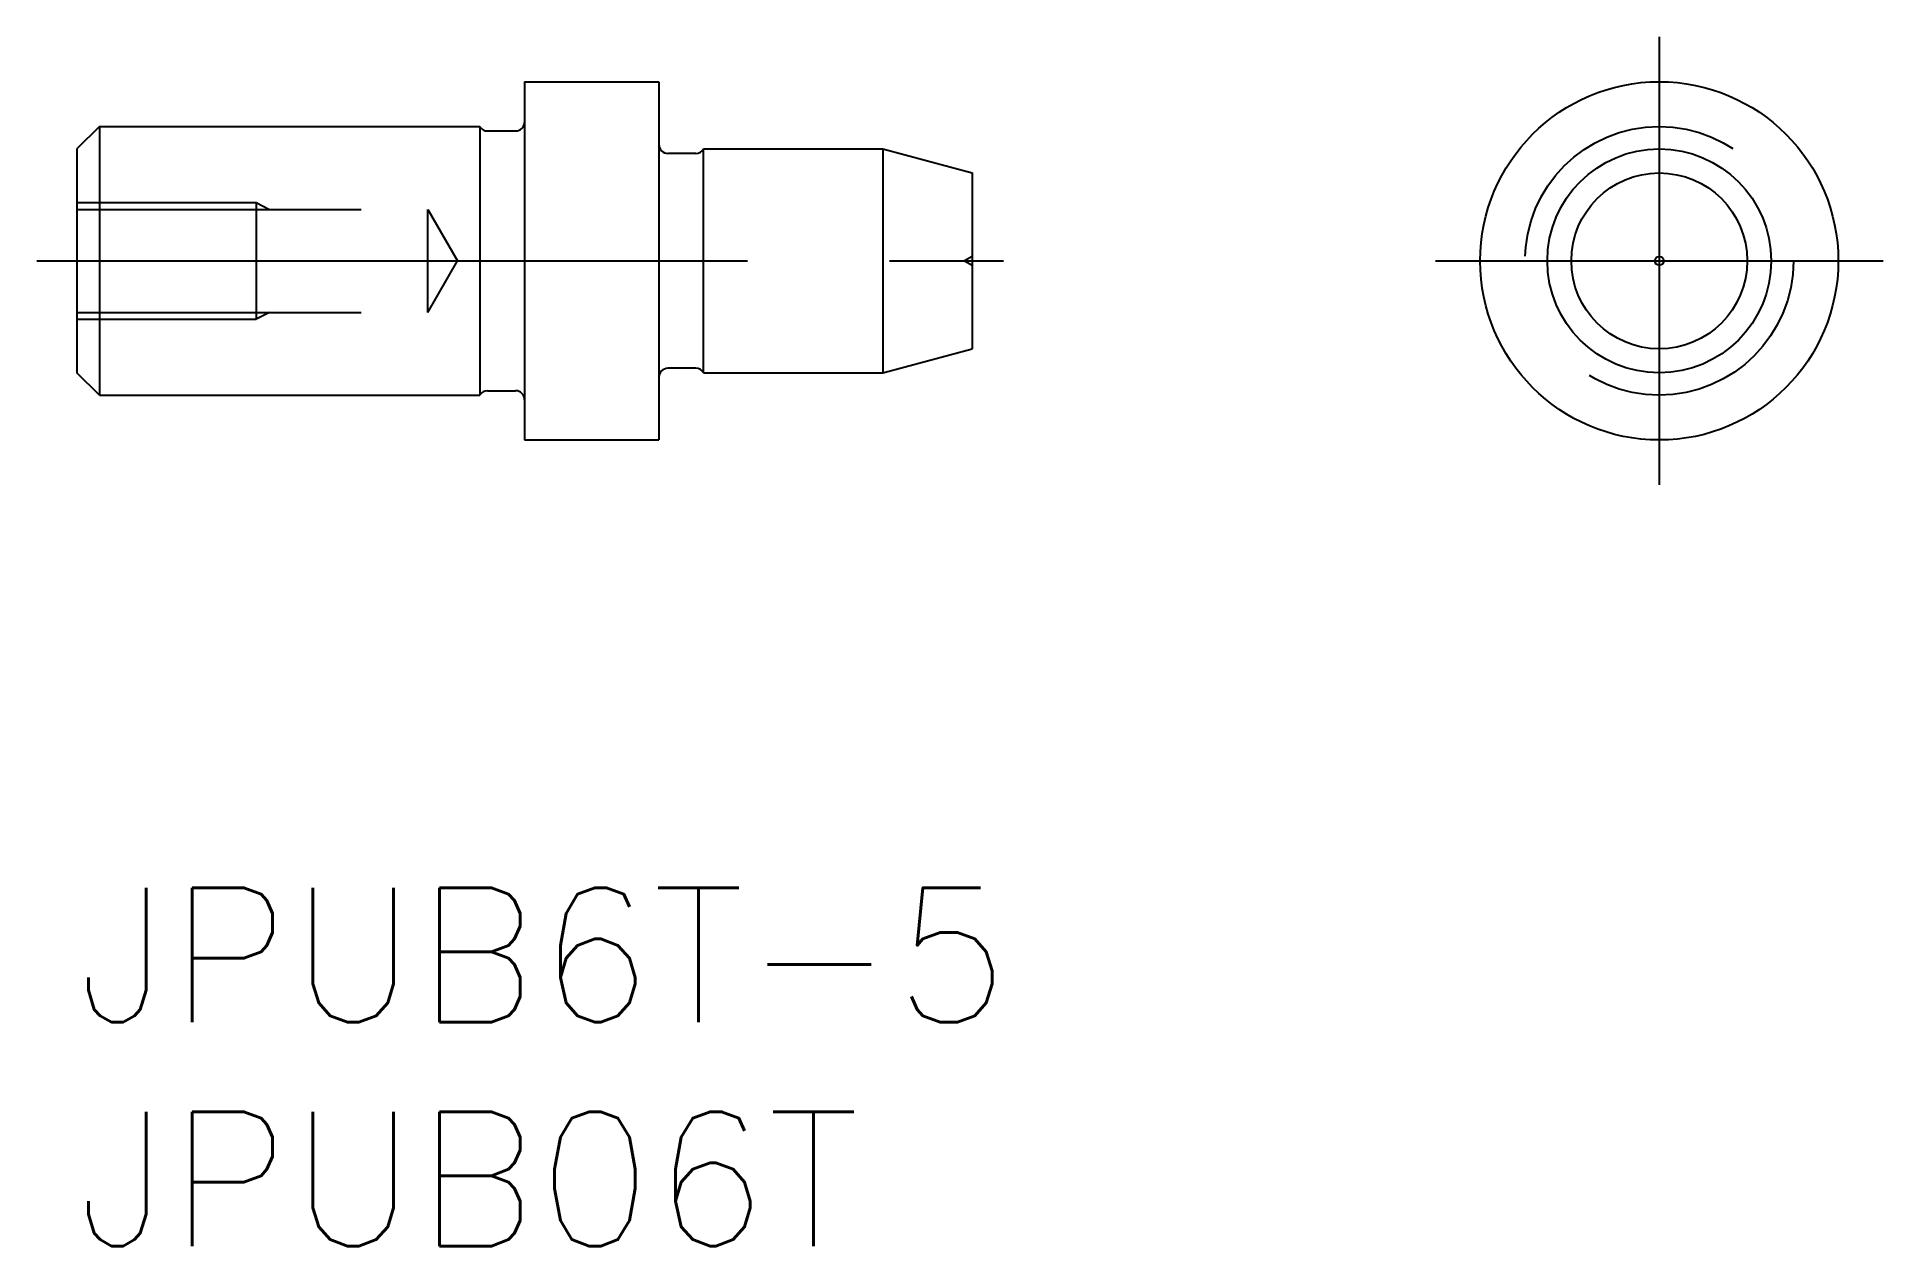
# Model space of a CAD drawing. Extents: x -0.9 to 40.4, y -8 to 19.
import ezdxf

# ---------------------------------------------------------------- set-up
doc = ezdxf.new("R2010")
doc.units = 0
doc.header["$LTSCALE"] = 0.5
doc.linetypes.add('CENTER', pattern=[50.8, 31.75, -6.35, 6.35, -6.35])
doc.linetypes.add('DASHED', pattern=[19.05, 12.7, -6.35])
for name, color, linetype in [('MSM_CENTER', 1, 'CENTER'), ('MSM_CONTINUOUS', 7, 'CONTINUOUS'), ('MSM_DASHED', 4, 'DASHED'), ('MSM_PART_NUMBER', 7, 'CONTINUOUS')]:
    doc.layers.add(name, color=color, linetype=linetype)
doc.styles.get("Standard").update_dxf_attribs({"font": 'txt.shx', "height": 1.5, "bigfont": 'bigfont.shx'})

# ---------------------------------------------------------------- blocks, each defined once
blk = doc.blocks.new('*U13')
at = {"layer": 'MSM_PART_NUMBER'}
blk.add_text('JPUB6T-5', height=3, dxfattribs=at).set_placement((0, -3))
blk = doc.blocks.new('*U14')
at = {"layer": 'MSM_PART_NUMBER'}
blk.add_text('JPUB06T', height=3, dxfattribs=at).set_placement((0, -8))

msp = doc.modelspace()

# ---------------------------------------------------------------- linework, layer by layer
at = {"layer": 'MSM_CENTER'}
for p, q in [((35.35, 19), (35.35, 9)), ((-0.895, 14), (20.702, 14)), ((30.35, 14), (40.35, 14))]:
    msp.add_line(p, q, dxfattribs=at)
at = {"layer": 'MSM_CONTINUOUS'}
for p, q in [((10, 18), (10, 10)), ((10, 18), (13, 18)), ((13, 18), (13, 10)), ((0.5, 17), (0, 16.5)), ((0.5, 17), (0.5, 11)), ((0.5, 17), (9, 17)), ((9, 17), (9, 11)), ((0, 16.5), (0, 11.5)), ((9.173, 16.9), (9.8, 16.9)), ((14, 11.5), (14, 16.5)), ((14, 16.5), (18, 16.5)), ((18, 16.5), (18, 11.5)), ((18, 16.5), (20, 15.964)), ((13.827, 16.4), (13.2, 16.4)), ((10, 16), (10, 16)), ((20, 15.964), (20, 12.036)), ((10, 14), (10, 14)), ((18, 11.5), (20, 12.036)), ((13.827, 11.6), (13.2, 11.6)), ((0.5, 11), (0, 11.5)), ((14, 11.5), (18, 11.5)), ((0.5, 11), (9, 11)), ((9.173, 11.1), (9.8, 11.1)), ((10, 10), (13, 10))]:
    msp.add_line(p, q, dxfattribs=at)
for radius in [4, 2.5, 1.964, 0.1]:
    msp.add_circle((35.35, 14), radius, dxfattribs=at)
for centre, start, end in [((9.173, 17.1), 210, 270), ((9.8, 17.1), 270, 0), ((13.2, 16.6), 180, 270), ((13.827, 16.6), 270, 330), ((13.2, 11.4), 90, 180), ((13.827, 11.4), 30, 90), ((9.173, 10.9), 90, 150), ((9.8, 10.9), 0, 90)]:
    msp.add_arc(centre, 0.2, start, end, dxfattribs=at)
at = {"layer": 'MSM_DASHED'}
for p, q in [((0, 15.3), (4, 15.3)), ((4, 15.3), (4, 12.7)), ((4, 15.3), (4.3, 15.15)), ((0, 15.15), (7.836, 15.15)), ((7.836, 12.85), (7.836, 15.15)), ((7.836, 15.15), (8.5, 14)), ((20, 14.1), (19.827, 14)), ((7.836, 12.85), (8.5, 14)), ((19.827, 14), (20, 13.9)), ((0, 12.85), (7.836, 12.85)), ((4.3, 12.85), (4, 12.7)), ((0, 12.7), (4, 12.7))]:
    msp.add_line(p, q, dxfattribs=at)
msp.add_circle((35.35, 14), 3, dxfattribs=at)

# ---------------------------------------------------------------- block references
at = {"layer": 'MSM_CONTINUOUS'}
for name in ['*U13', '*U14']:
    msp.add_blockref(name, (0, 0), dxfattribs=at)

doc.saveas('drawing.dxf')
